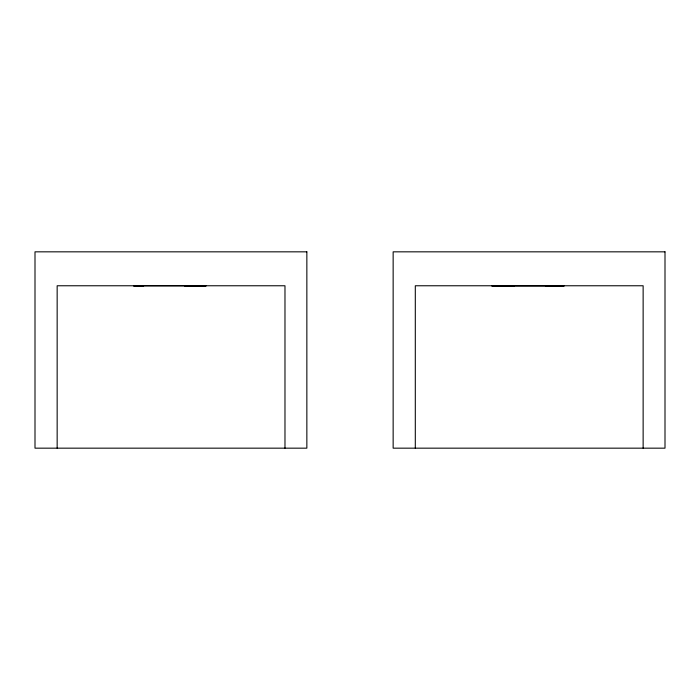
<?xml version="1.0" encoding="UTF-8"?>
<svg xmlns="http://www.w3.org/2000/svg" width="700" height="700" viewBox="0 0 700 700"><rect width="100%" height="100%" fill="white"/><g stroke="black" fill="none" stroke-linecap="round" stroke-linejoin="round"><path stroke-width="1.05" d="M206.001 285.766L133.691 285.766M133.691 285.967L143.666 285.95M514.246 285.941L491.838 285.967L564.148 285.959L545.431 285.941M184.494 285.941L206.001 285.959M643.134 448.166L643.134 285.766L415.301 285.766L415.301 448.166M284.979 448.166L284.979 285.766L57.155 285.766L57.155 448.166M306.854 251.834L35 251.834L35 448.166L306.854 448.166L306.854 251.834M665 251.834L393.146 251.834L393.146 448.166L665 448.166L665 251.834"/></g></svg>
